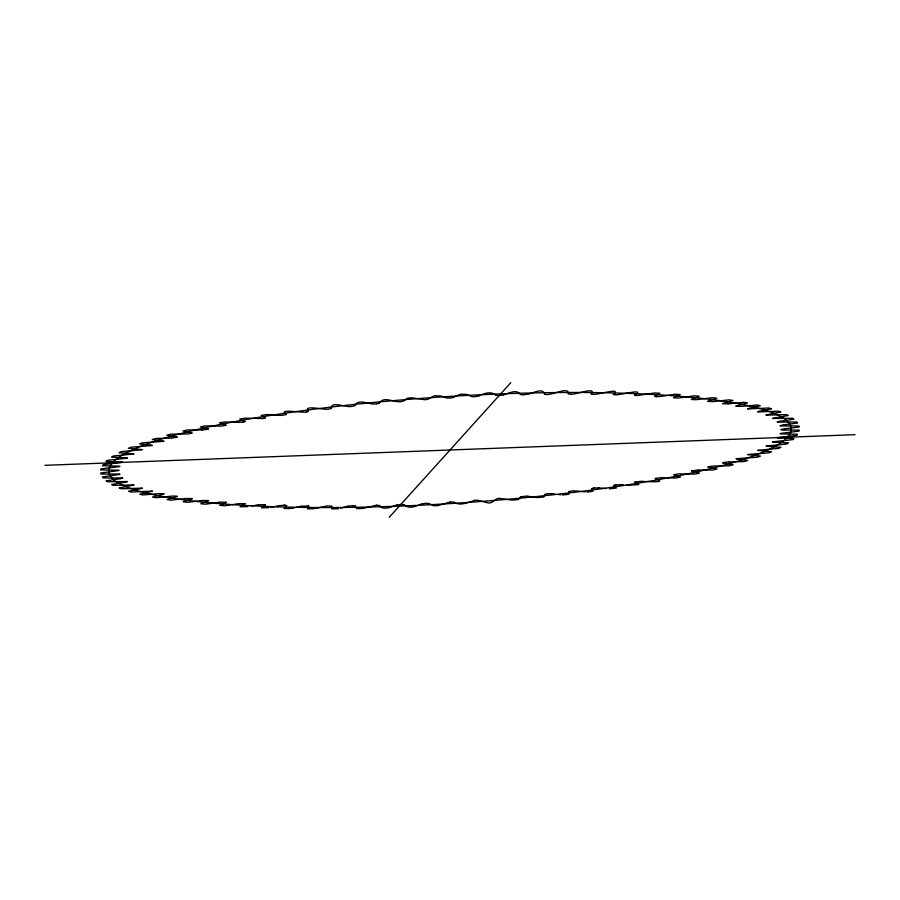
<?xml version="1.0" encoding="UTF-8"?>
<svg xmlns="http://www.w3.org/2000/svg" width="900" height="900" viewBox="0 0 900 900"><rect width="100%" height="100%" fill="white"/><g stroke="black" fill="none" stroke-linecap="round" stroke-linejoin="round"><path stroke-width="1.35" d="M355.072 405.428C358.695 397.868 369.754 405.484 376.436 403.819M544.928 494.629L543.825 497.048L536.692 497.644M331.74 506.419L331.74 508.894L338.321 508.748M568.26 393.581C568.991 385.571 549.877 396.934 544.624 394.065M379.316 402.964C384.255 395.696 393.806 402.84 400.759 401.603M520.684 497.036L518.366 499.613L511.425 500.096M654.683 396.236L659.925 393.255L654.683 392.974L636.626 395.595M208.271 429.188L202.241 429.986M331.391 408.42L329.231 408.994M568.609 491.58L573.019 490.781L577.71 491.119M691.673 470.858L698.04 470.014M122.636 478.136L120.206 478.699M777.308 421.92L779.884 421.29M308.801 506.171L307.496 508.793L314.168 508.736M591.199 393.829C597.229 386.348 574.38 395.032 571.084 394.166M127.249 458.19L107.258 460.361L106.054 461.441L122.614 462.139M286.673 505.654L284.051 508.466L289.811 508.59M613.327 394.346C622.867 387.045 596.543 395.123 593.291 394.324M772.695 441.866L792.742 439.639L793.946 438.559L777.42 437.895M163.789 441.349L142.515 442.811L139.477 443.902L150.322 445.061M736.2 458.674L757.485 457.189L760.523 456.098L747.979 454.669M177.356 496.474L167.074 499.556L170.944 500.141L185.94 498.499M722.644 403.526L732.926 400.444L729.056 399.859L713.666 401.558M142.166 488.295L128.543 491.231L131.153 492.007L152.269 491.085M757.778 411.761L759.701 411.199M208.597 500.681L200.79 503.752L205.403 504.191L215.505 502.841M691.403 399.319L699.21 396.248L694.597 395.809L678.555 398.014L673.74 397.811M265.118 418.005L263.306 418.511M634.871 482.006L641.812 481.241M379.204 403.178L376.537 403.808M520.785 496.845L526.77 496.012L534.173 497.261M634.534 395.134C647.01 387.844 619.166 395.336 615.668 394.808M119.824 474.379L102.465 477L103.196 477.968L122.659 477.923M780.165 425.632L783.293 424.957M308.396 411.457L306.439 411.952M591.548 488.599L593.854 488.002M122.591 462.33L103.14 464.67L102.42 465.728L119.79 466.211M133.774 453.96L113.299 455.996L111.623 457.088L127.294 457.999M766.204 446.051L786.701 444.004L788.377 442.912L772.729 442.012M777.442 437.636L796.86 435.33L797.58 434.272L780.255 433.822M226.001 425.306L221.254 426.116L205.088 425.891L200.486 426.904L208.305 428.996M673.988 474.716L678.746 473.884L694.913 474.109L699.514 473.096L691.695 471.004M177.12 437.197L171.585 438.064M722.88 462.803L723.577 462.499M389.216 517.331L510.784 382.669M133.898 485.066L119.205 487.969L121.365 488.801L142.222 488.104M766.091 414.945L780.795 412.031L778.635 411.199L757.811 411.919M163.946 494.032L152.539 497.048L156.015 497.7L173.385 496.001L177.334 496.327M735.998 406.024L747.461 402.952L743.985 402.3L728.28 403.841M118.789 470.554L100.733 473.006L100.98 474.019L119.756 474.064M781.155 429.491L784.553 428.805M142.054 449.752L121.219 451.609L119.07 452.7L133.774 453.803M226.316 502.38L219.791 505.406L224.73 505.766L230.513 504.934M673.684 397.62L680.209 394.594L675.27 394.234L661.331 396.36M757.935 450.259L778.781 448.391L780.93 447.3L766.271 446.231M355.016 405.686L352.609 406.282M544.984 494.314L547.695 493.684M192.24 498.724L183.184 501.806L187.436 502.312L202.23 500.49M707.76 401.276L716.816 398.194L712.564 397.688L695.869 399.735L691.447 399.499M286.301 414.63L280.822 415.429L266.681 414.54L261.18 415.418L265.106 417.825M613.688 485.392L615.926 484.819M191.97 433.147L187.718 433.957L170.685 434.171L166.826 435.24L177.109 437.04M708.019 466.875L712.181 466.054L729.315 465.829L733.174 464.76L722.914 462.971M244.969 421.582L243.135 422.089M655.02 478.429L661.567 477.641M127.373 481.68L125.156 482.243M772.616 418.331L788.276 415.496L786.589 414.619L766.136 415.125M119.655 466.582L100.969 468.889L100.721 469.924L118.845 470.205M780.278 433.463L799.031 431.111L799.279 430.076L784.249 430.076M152.089 445.534L130.972 447.199L128.374 448.301L142.065 449.584M152.246 491.254L139.68 494.257L142.718 494.978L158.243 493.65M747.731 408.769L749.408 408.251M747.911 454.466L769.028 452.801L771.626 451.699L757.98 450.439M265.061 505.136L261.54 507.769L268.65 507.701M478.766 395.921C483.39 393.829 491.074 390.51 495.652 395.145M244.789 504.067L240.075 506.745L247.826 506.632M478.642 395.978L474.863 396.619M420.998 504.191C415.924 506.464 408.904 509.332 404.348 504.855M421.391 504.011L425.351 503.37M503.483 394.92L499.466 395.55M396.562 505.069C391.545 506.824 382.849 510.761 379.744 505.744M503.674 394.841C508.635 393.401 516.679 388.777 520.279 394.301M396.608 505.046L400.748 504.439M528.041 394.166C532.62 393.469 542.644 387.371 544.534 393.784M527.884 394.223L523.271 394.796M352.496 505.676L347.647 506.317M348.075 506.194L340.47 508.23M723.881 462.42L728.719 461.936M363.319 508.376L376.414 505.215M320.524 507.308L326.621 505.946L331.762 506.126M320.085 507.409L318.532 507.769M301.298 506.205L308.801 505.957M301.084 506.261L296.449 507.274M318.082 507.881L315.113 508.534M749.88 408.15L760.32 405.743L757.283 405.022L741.341 406.384M279.472 505.654L277.852 505.98M279.697 505.598L284.895 505.204M295.256 507.521L294.277 507.724M293.794 507.814L293.051 507.96M277.369 506.081L275.625 506.419M292.567 508.061L290.317 508.5M275.119 506.52L273.859 506.756M258.604 504.787L265.455 504.697M759.87 411.165L771.457 408.769L768.847 407.993L747.776 408.949M243.641 421.999L238.433 422.359M273.341 506.846L272.576 506.993M258.019 504.889L256.984 505.08M256.466 505.181L255.679 505.316M271.282 507.229L270.495 507.375M255.15 505.406L253.822 505.642M238.579 503.651L245.306 503.618M263.036 418.556L244.969 418.151L239.737 419.085L244.98 421.402M661.252 396.371L656.629 396.686M238.489 503.674L234.743 504.281M252.484 505.868L251.404 506.059M791.944 419.479L793.867 419.164L792.653 418.241L772.661 418.511M791.393 419.569L779.985 421.267M234.18 504.371L231.93 504.72M219.814 502.211L226.305 502.211M615.735 484.841L620.73 484.65M125.066 482.254L111.724 484.504L113.411 485.381L133.898 484.897M219.532 502.256L216.09 502.762M615.465 484.886L616.106 484.785M202.331 500.479L208.586 500.535M593.944 487.991L598.849 487.879M306.338 411.964C303.334 413.213 276.671 408.251 286.301 414.428M120.116 478.71L106.133 480.836L107.347 481.759L127.384 481.511M586.935 492.075L592.898 491.299L591.66 488.869M713.464 401.58L707.771 401.445M186.041 498.488L192.24 498.577M783.394 424.935L797.535 423L796.804 422.032L777.341 422.077M328.444 409.095C325.575 410.445 302.546 404.336 308.363 411.142M728.179 403.853L722.678 403.695M784.654 428.794L799.268 426.994L799.02 425.981L780.244 425.936M547.898 493.661L552.566 493.684M351.799 406.373C347.017 407.947 330.491 400.613 331.346 408.139M158.445 493.639L163.991 493.83M741.24 406.395L736.031 406.192M400.973 401.58L403.639 401.051L407.43 398.149L411.739 397.811L424.733 399.701M499.444 498.386C494.719 497.745 492.683 505.327 485.944 502.324C481.973 501.75 478.912 499.691 475.054 500.31M499.657 498.364L510.368 499.905M425.374 399.656C430.043 399.915 432.731 394.312 437.805 395.91C441.945 395.032 445.331 398.835 449.471 398.036M474.84 500.332C468.765 502.144 460.114 506.363 454.298 502.29M450.113 397.991C455.119 398.115 458.651 393.03 463.939 394.324C467.91 393.379 470.723 397.789 474.75 396.63M450.315 501.975L454.039 502.178M450.101 501.998L438.233 505.564L433.901 505.8L428.782 503.483L425.565 503.359M45 465.311L855 434.689M400.961 504.439L404.28 504.776M498.836 395.572L495.754 395.257M376.616 505.204L379.609 505.507M523.069 394.796L520.414 394.515M362.925 508.478L356.636 508.601L355.466 506.272M784.148 430.076L781.178 429.806M728.921 461.925L744.221 461.543L747.686 460.463L736.245 458.831M352.699 505.676L355.41 505.969M171.484 438.064L155.779 438.457L152.314 439.537L163.789 441.191M570.983 394.166L568.271 393.907M698.231 470.014L712.845 470.025L717.086 468.99L708.053 467.055M593.1 394.324L591.232 394.076M202.151 429.986L187.155 429.975L182.914 431.01L191.981 432.979M615.105 394.796L613.327 394.504M284.332 505.192L286.673 505.496M666.416 477.832L675.596 478.058L680.535 477.09L674.021 474.896M664.751 477.765L662.006 477.652M636.008 395.561L634.567 395.314M238.343 422.359L224.404 421.942L219.465 422.91L226.013 425.137M647.595 481.556C651.724 481.826 666.979 482.377 655.616 478.845M647.055 481.534L645.457 481.455M643.871 481.365L642.836 481.298M629.089 485.235L638.82 484.582L634.928 482.209M628.56 485.213L626.76 485.1M656.46 396.675L654.761 396.428M609.559 488.812L616.331 488.048L613.721 485.595M623.486 484.875L620.887 484.661M606.094 488.554L604.643 488.43M150.401 445.072L152.089 445.376M604.159 488.396L598.916 487.89M585.056 491.906L584.359 491.839M583.436 491.749L582.075 491.614M580.961 491.49L578.137 491.164M562.309 495.011L568.665 494.325L568.699 491.963M560.576 494.82L559.935 494.741M559.091 494.629L558.461 494.55M535.905 497.52L534.555 497.317M554.839 494.044L552.926 493.74M277.537 506.835A341.944 53.494 -3.6 0 0 791.269 429.39A341.944 53.494 -3.6 0 0 281.194 413.786A341.944 53.494 -3.6 0 0 277.537 506.835"/></g></svg>
